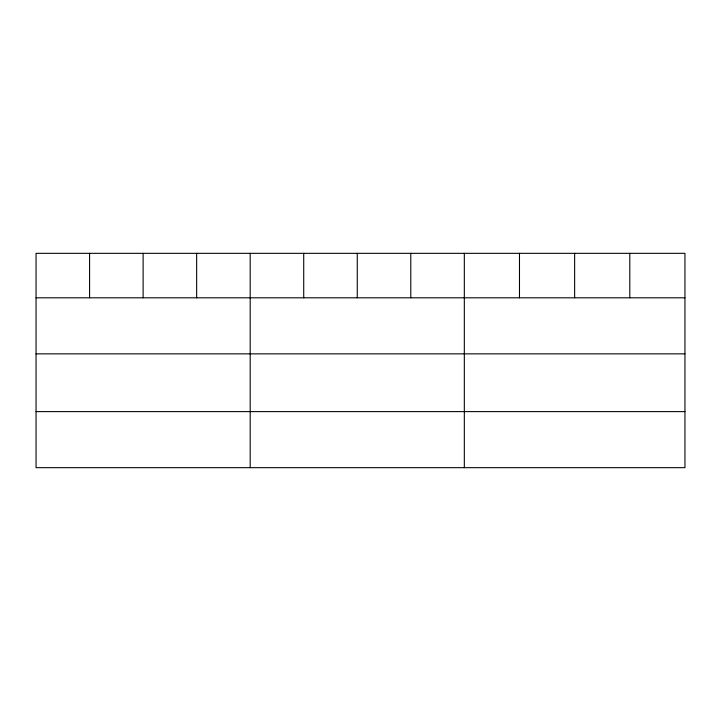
<?xml version="1.0" encoding="UTF-8"?>
<svg xmlns="http://www.w3.org/2000/svg" width="721" height="721" viewBox="0 0 721 721"><rect width="100%" height="100%" fill="white"/><g stroke="black" fill="none" stroke-linecap="round" stroke-linejoin="round"><path stroke-width="1.08" d="M684.95 353.858L684.95 253.332L36.05 253.332L36.05 467.668L684.95 467.668L684.95 353.858L36.05 353.858M36.05 297.809L684.95 297.809M36.05 411.61L684.95 411.61M629.793 253.332L629.793 297.809M574.637 253.332L574.637 297.809M519.481 253.332L519.481 297.809M464.324 253.332L464.324 467.668M410.79 253.332L410.79 297.809M357.255 253.332L357.255 297.809M303.721 253.332L303.721 297.809M250.187 253.332L250.187 467.668M196.653 253.332L196.653 297.809M143.119 253.332L143.119 297.809M89.584 253.332L89.584 297.809"/></g></svg>
